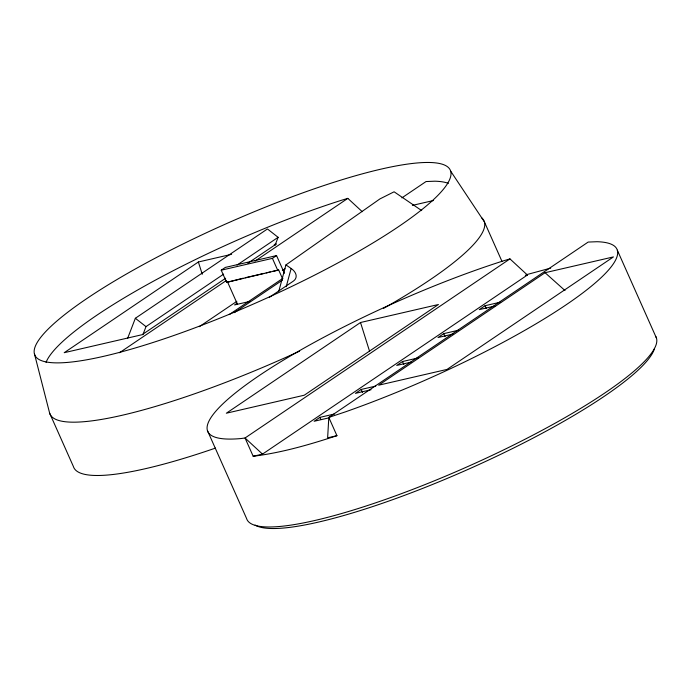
<?xml version="1.0" encoding="UTF-8"?>
<svg xmlns="http://www.w3.org/2000/svg" width="691" height="691" viewBox="0 0 691 691"><rect width="100%" height="100%" fill="white"/><g stroke="black" fill="none" stroke-linecap="round" stroke-linejoin="round"><path stroke-width="1.04" d="M278.793 291.274L285.936 264.921L379.895 198.93L394.103 191.796L421.717 210.608M286.204 286.713L291.144 268.471L285.936 264.921M127.61 338.409L135.35 318.275L267.46 228.963L278.11 237.315L275.009 245.365M142.907 334.677L146 326.627L223.659 274.128M231.632 254.305L198.377 261.984L64.211 352.695L142.13 334.694L225.655 278.231M282.593 278.801L278.672 270L226.648 282.386L221.224 270.198L225.352 267.408L276.547 255.584L284.424 273.273M237.048 265.068L278.11 237.315M247.87 263.211L276.305 243.983L274.232 244.467M119.491 352.747L226.527 280.382M255.065 261.086L347.832 198.369L362.248 211.696M226.648 282.386L243.146 278.205M221.224 270.198L272.418 258.374L276.547 255.584M199.371 326.662L236.84 301.336M282.325 270.578L285.003 268.773M237.065 303.254L234.586 304.93L250.194 301.319M229.282 314.569L282.947 278.283M401.894 197.868L426.045 181.543L434.898 181.197A223.97 41.581 -24 0 1 448.364 183.374M234.344 312.643L282.394 280.166M269.36 297.337L293.304 281.151A13.578 8.603 15.2 0 0 291.144 268.471M360.512 322.507L226.337 413.218L304.256 395.217L438.431 304.506L360.512 322.507L369.53 351.158M509.958 258.892L245.046 437.99L241.029 438.535A223.97 41.581 -24 0 1 258.788 375.861A223.97 41.581 -24 0 1 504.223 260.602L509.958 258.892L527.406 275.018L262.494 454.117L253.182 456.267L245.046 437.99L262.494 454.117M334.487 413.995L319.924 417.364L314.146 421.268L329.754 417.666M375.774 386.088L361.212 389.448L355.433 393.36L371.032 389.75M418.098 357.938L402.499 361.54L396.712 365.444L411.283 362.084M458.34 330.263L443.777 333.632L437.999 337.536L453.607 333.934M500.673 302.114L485.065 305.716L479.286 309.628L494.886 306.018M545.061 272.712L378.677 385.198L447.042 369.409L613.427 256.922L545.061 272.712L564.996 290.548M336.94 435.684L327.638 437.835L328.804 417.407L345.284 411.905A223.97 41.581 -24 0 0 565.964 304.912A223.97 41.581 -24 0 0 597.024 241.72L588.171 242.066L328.804 417.407L336.94 435.684C309.603 444.589 281.79 452.743 253.182 456.267M347.832 198.369L342.097 200.079A223.97 41.581 -24 0 0 46.055 362.352M526.067 274.793L550.692 268.108M412.38 205.391L433.412 200.537M245.236 277.722L264.048 273.377M266.139 272.902L270.311 271.934M272.401 271.451L278.672 270M525.341 275.493L527.406 275.018M135.35 318.275L146 326.627M450.636 171.092A227.365 42.211 -24 0 1 149.36 343.66A227.365 42.211 -24 0 1 127.783 273.247A227.365 42.211 -24 0 1 450.636 171.092L484.365 221.82L502.055 261.561M617.313 250.177L656.45 338.072M485.065 305.716L486.378 308.661M443.777 333.632L445.09 336.569M402.499 361.54L403.803 364.485M361.212 389.448L362.525 392.393M272.418 258.374L277.851 270.561M319.924 417.364L320.797 419.325M227.477 281.824L237.488 304.316M207.438 430.597L246.575 518.492A223.97 41.581 -24 0 0 468.248 466.347A223.97 41.581 -24 0 0 655.724 336.405M34.55 354.241L49.648 413.175L73.384 466.485A237.549 44.103 -24 0 0 215.462 448.096M198.377 261.984L202.247 274.267M654.541 348.394A220.567 40.95 -24 0 1 466.831 469.932A220.567 40.95 -24 0 1 255.091 525.056M481.653 217.76A237.549 44.103 -24 0 1 383.41 308.462M299.566 351.166A237.549 44.103 -24 0 1 49.648 413.175"/></g></svg>
